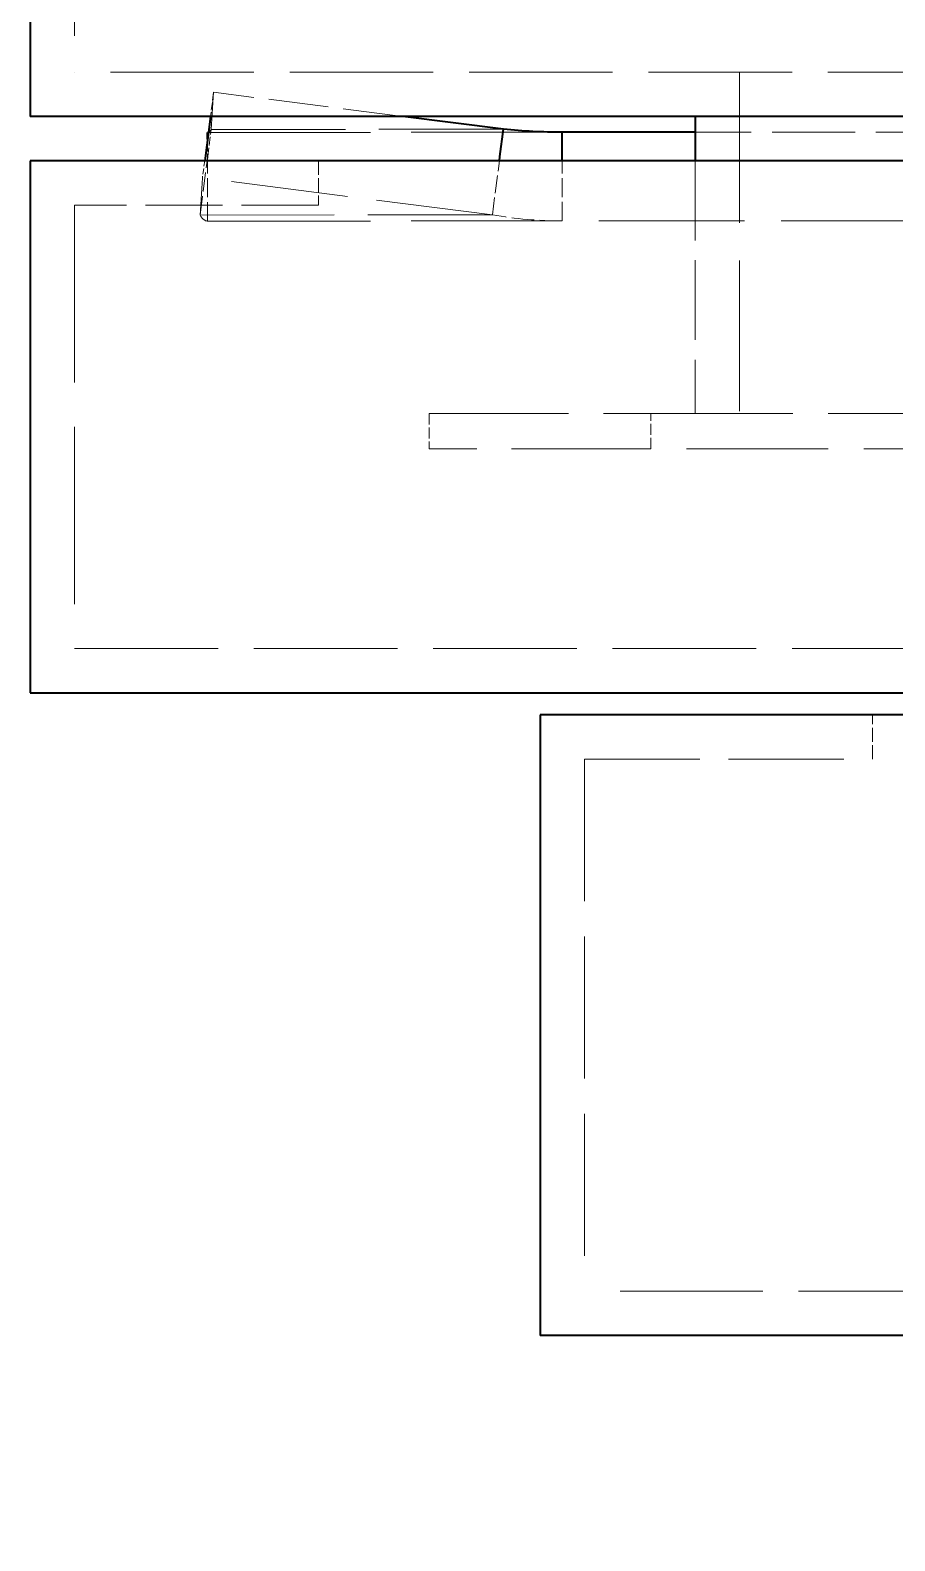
# Model space of a CAD drawing. Header units: millimetres. Extents: x 0 to 2523, y 0 to 1782.
# Drawn here: x 785.3 to 824.3, y 1412.9 to 1481.1 of the extents above; entities that cross this region are included whole.
import ezdxf

# ---------------------------------------------------------------- set-up
doc = ezdxf.new("R2010")
doc.units = ezdxf.units.MM
doc.header["$LTSCALE"] = 3
doc.linetypes.add('DASHED', pattern=[0.2067, 0.1654, -0.0413])
for name, color, linetype, lineweight in [('가려진 것(ISO)', 2, 'DASHED', 18), ('가려진 좁은 것(ISO)', 2, 'DASHED', 18), ('가시적인 것(ISO)', 3, 'Continuous', 40)]:
    doc.layers.add(name, color=color, linetype=linetype, lineweight=lineweight)

msp = doc.modelspace()

# ---------------------------------------------------------------- linework, layer by layer
at = {"layer": '가려진 것(ISO)', "ltscale": 13.251719}
msp.add_line((787.2766, 1668.1807), (787.2766, 1479.1807), dxfattribs=at)
at = {"layer": '가려진 것(ISO)', "ltscale": 13.047749}
for p, q in [((1143.2766, 1479.1807), (787.2766, 1479.1807)), ((787.2766, 1453.1807), (1143.2766, 1453.1807))]:
    msp.add_line(p, q, dxfattribs=at)
at = {"layer": '가려진 것(ISO)', "ltscale": 13.707466}
msp.add_line((817.2766, 1479.1807), (817.2766, 1462.1807), dxfattribs=at)
at = {"layer": '가려진 것(ISO)', "ltscale": 0.714475}
msp.add_line((793.5516, 1478.2679), (793.4093, 1477.1807), dxfattribs=at)
at = {"layer": '가려진 것(ISO)', "ltscale": 4.708343}
for p, q in [((793.4444, 1476.5949), (793.5516, 1478.2679)), ((792.9385, 1472.731), (793.0457, 1474.404))]:
    msp.add_line(p, q, dxfattribs=at)
at = {"layer": '가려진 것(ISO)', "ltscale": 5.457966}
msp.add_line((802.0784, 1477.1807), (793.5516, 1478.2679), dxfattribs=at)
at = {"layer": '가려진 것(ISO)', "ltscale": 14.802096}
for p, q in [((793.2752, 1476.4585), (809.2752, 1476.4654)), ((793.2769, 1472.4585), (809.2769, 1472.4654))]:
    msp.add_line(p, q, dxfattribs=at)
at = {"layer": '가려진 것(ISO)', "ltscale": 0.808278}
msp.add_line((793.2833, 1475.365), (793.4444, 1476.5949), dxfattribs=at)
at = {"layer": '가려진 것(ISO)', "ltscale": 7.548428}
msp.add_line((827.1659, 1476.473), (815.2766, 1476.4679), dxfattribs=at)
at = {"layer": '가려진 것(ISO)', "ltscale": 0.617011}
msp.add_line((793.2757, 1475.1853), (793.2753, 1476.1573), dxfattribs=at)
at = {"layer": '가려진 것(ISO)', "ltscale": 1.731117}
for p, q in [((792.9385, 1472.731), (793.2833, 1475.365)), ((793.2769, 1472.4585), (793.2757, 1475.1853))]:
    msp.add_line(p, q, dxfattribs=at)
at = {"layer": '가려진 것(ISO)', "ltscale": 0.510403}
msp.add_line((793.1474, 1475.1807), (793.0457, 1474.404), dxfattribs=at)
at = {"layer": '가려진 것(ISO)', "ltscale": 1.269698}
for p, q in [((798.2766, 1475.1807), (798.2766, 1473.1807)), ((823.2766, 1448.1807), (823.2766, 1450.1807))]:
    msp.add_line(p, q, dxfattribs=at)
at = {"layer": '가려진 것(ISO)', "ltscale": 1.606284}
msp.add_line((806.1226, 1472.7366), (806.4426, 1475.1807), dxfattribs=at)
at = {"layer": '가려진 것(ISO)', "ltscale": 1.723852}
msp.add_line((809.2769, 1472.4654), (809.2757, 1475.1807), dxfattribs=at)
at = {"layer": '가려진 것(ISO)', "ltscale": 7.237747}
msp.add_line((815.2766, 1475.1807), (815.2766, 1463.7807), dxfattribs=at)
at = {"layer": '가려진 것(ISO)', "ltscale": 10.630617}
msp.add_line((806.1226, 1472.7366), (793.0457, 1474.404), dxfattribs=at)
at = {"layer": '가려진 것(ISO)', "ltscale": 16.126431}
msp.add_line((787.2766, 1473.1807), (787.2766, 1453.1807), dxfattribs=at)
at = {"layer": '가려진 것(ISO)', "ltscale": 6.983788}
msp.add_line((798.2766, 1473.1807), (787.2766, 1473.1807), dxfattribs=at)
at = {"layer": '가려진 것(ISO)', "ltscale": 13.266974}
msp.add_line((825.7306, 1472.4724), (809.2769, 1472.4654), dxfattribs=at)
at = {"layer": '가려진 것(ISO)', "ltscale": 12.665669}
for p, q in [((803.2766, 1463.7807), (813.2766, 1463.7807)), ((813.2766, 1462.1807), (803.2766, 1462.1807))]:
    msp.add_line(p, q, dxfattribs=at)
at = {"layer": '가려진 것(ISO)', "ltscale": 1.015738}
msp.add_line((803.2766, 1463.7807), (803.2766, 1462.1807), dxfattribs=at)
at = {"layer": '가려진 것(ISO)', "ltscale": 12.901145}
for p, q in [((813.2766, 1463.7807), (1117.2766, 1463.7807)), ((1117.2766, 1462.1807), (813.2766, 1462.1807)), ((810.2766, 1448.1807), (810.2766, 1424.1807))]:
    msp.add_line(p, q, dxfattribs=at)
at = {"layer": '가려진 것(ISO)', "ltscale": 10.482181}
msp.add_line((810.2766, 1448.1807), (823.2766, 1448.1807), dxfattribs=at)
at = {"layer": '가려진 것(ISO)', "ltscale": 12.986021}
msp.add_line((1116.2766, 1424.1807), (810.2766, 1424.1807), dxfattribs=at)
at = {"layer": '가려진 것(ISO)', "ltscale": 0.622004}
msp.add_open_spline([(793.3159, 1476.467), (793.3571, 1476.4842), (793.3991, 1476.527), (793.4444, 1476.5949)], degree=3, dxfattribs=at)
at = {"layer": '가려진 것(ISO)', "ltscale": 1.005516}
msp.add_open_spline([(793.3061, 1475.5386), (793.2849, 1475.3769), (793.2784, 1475.2666), (793.2757, 1475.1959), (793.2757, 1475.1895), (793.2757, 1475.1853), (793.2757, 1475.1853), (793.2757, 1475.1853)], degree=3, knots=[0, 0, 0, 0, 0.11114673, 0.11114673, 0.15770148, 0.15770148, 0.15787941, 0.15787941, 0.15787941, 0.15787941], dxfattribs=at)
at = {"layer": '가려진 것(ISO)', "ltscale": 1.41808}
msp.add_open_spline([(793.2769, 1472.4585), (793.1602, 1472.4585), (793.0435, 1472.5504), (792.9385, 1472.731)], degree=3, dxfattribs=at)
at = {"layer": '가려진 것(ISO)', "ltscale": 2.048363}
msp.add_open_spline([(809.2769, 1472.4654), (808.2216, 1472.4649), (807.1663, 1472.5564), (806.1226, 1472.7366)], degree=3, dxfattribs=at)
at = {"layer": '가려진 것(ISO)', "ltscale": 4.440121}
for points, weights in [([(866.0266, 1426.2615), (765.9524, 1260.5247), (866.0266, 1423.0115)], [2.18606992019, 2.18606992019, 1.55453860991]), ([(874.0266, 1423.0115), (773.0279, 1260.5247), (874.0266, 1426.2615)], [1.55453860991, 2.18606992019, 2.18606992019])]:
    msp.add_rational_spline(points, weights, degree=2, dxfattribs=at)
at = {"layer": '가려진 좁은 것(ISO)', "ltscale": 12.197012}
for p, q in [((793.4444, 1476.5949), (806.6285, 1476.6005)), ((792.9385, 1472.731), (806.1226, 1472.7366))]:
    msp.add_line(p, q, dxfattribs=at)
at = {"layer": '가려진 좁은 것(ISO)', "ltscale": 1.015738}
msp.add_line((813.2766, 1462.1807), (813.2766, 1463.7807), dxfattribs=at)
at = {"layer": '가시적인 것(ISO)'}
for p, q in [((785.2766, 1670.1807), (785.2766, 1477.1807)), ((1145.2766, 1477.1807), (785.2766, 1477.1807)), ((793.4093, 1477.1807), (793.1474, 1475.1807)), ((806.6285, 1476.6005), (802.0784, 1477.1807)), ((815.2766, 1477.1807), (815.2766, 1475.1807)), ((793.2753, 1476.1573), (793.2752, 1476.4585)), ((806.4674, 1475.3706), (806.6285, 1476.6005)), ((815.2766, 1476.4679), (809.2752, 1476.4654)), ((809.2757, 1475.1921), (809.2752, 1476.4654)), ((785.2766, 1475.1807), (785.2766, 1451.1807)), ((1145.2766, 1475.1807), (785.2766, 1475.1807)), ((806.4426, 1475.1807), (806.4674, 1475.3706)), ((809.2757, 1475.1807), (809.2757, 1475.1921)), ((785.2766, 1451.1807), (1145.2766, 1451.1807)), ((808.2766, 1450.1807), (808.2766, 1422.1807)), ((831.2766, 1450.1807), (808.2766, 1450.1807)), ((1118.2766, 1422.1807), (808.2766, 1422.1807))]:
    msp.add_line(p, q, dxfattribs=at)
for points in [[(793.2752, 1476.4585), (793.2887, 1476.4586), (793.3022, 1476.4614), (793.3159, 1476.467)], [(809.2752, 1476.4654), (808.391, 1476.465), (807.5068, 1476.5106), (806.6285, 1476.6005)]]:
    msp.add_open_spline(points, degree=3, dxfattribs=at)

doc.saveas('drawing.dxf')
